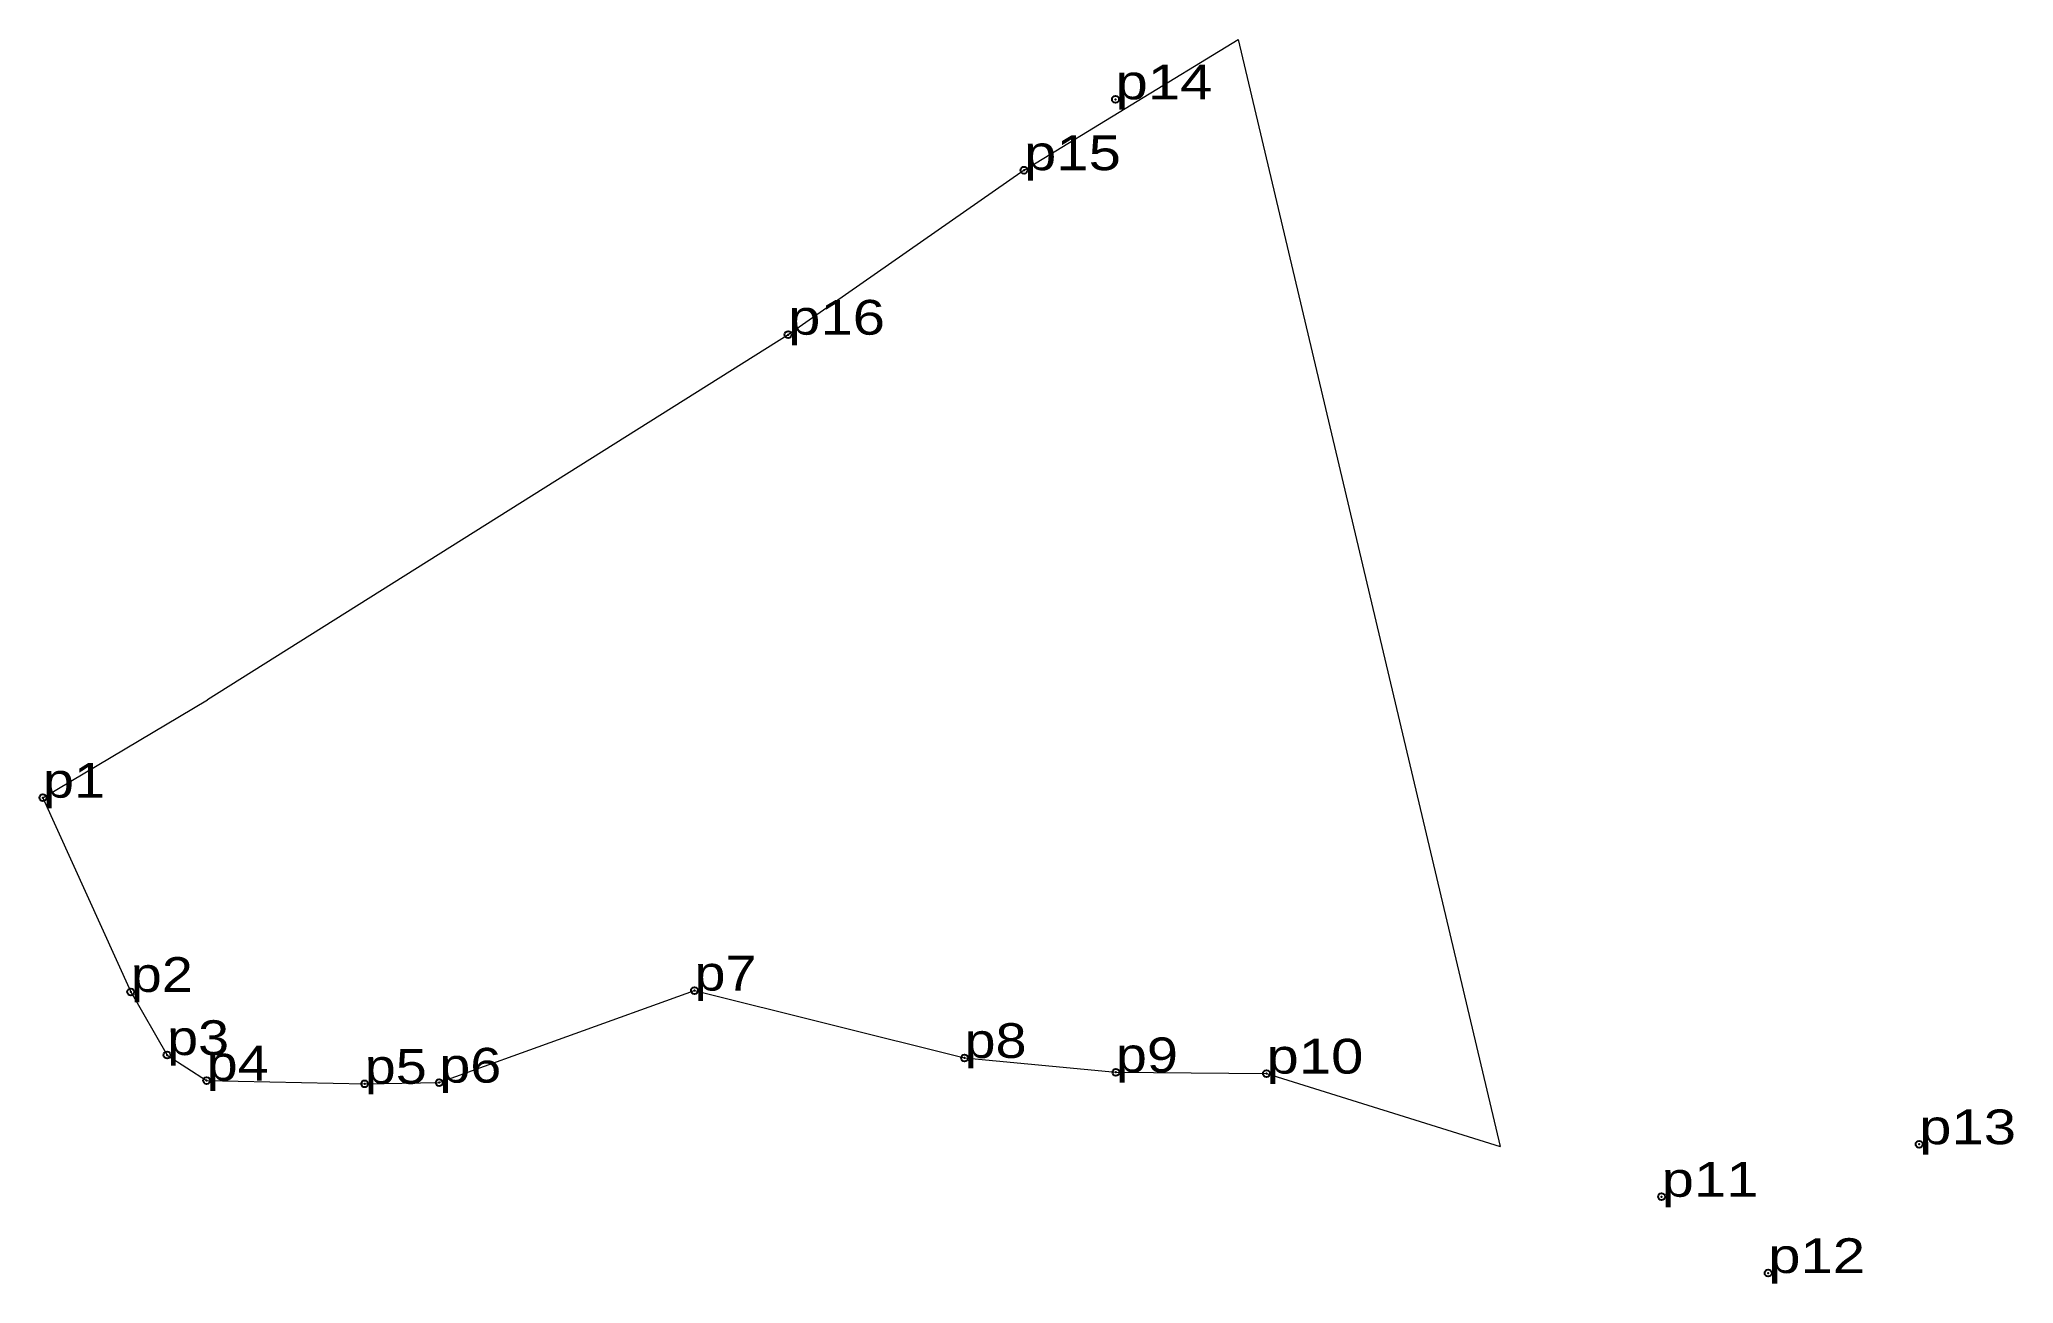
# Model space of a CAD drawing. Header units: metres. Extents: x 550568 to 550670, y 1842658 to 1842723.
import ezdxf

# ---------------------------------------------------------------- set-up
doc = ezdxf.new("R2010")
doc.units = ezdxf.units.M
doc.header["$LTSCALE"] = 0.72
doc.header["$PDMODE"] = 32
doc.header["$PDSIZE"] = 0.36
doc.layers.add('12', color=7, linetype='Continuous')
doc.layers.add('7', color=7, linetype='Continuous')
doc.layers.add('36', color=7, linetype='Continuous', lineweight=13)

msp = doc.modelspace()

# ---------------------------------------------------------------- linework, layer by layer
at = {"layer": '36'}
for p, q in [((550618.9, 1842715.86), (550629.99, 1842722.63)), ((550629.99, 1842722.63), (550643.57, 1842665.3)), ((550568.08, 1842683.36), (550576.6, 1842688.43)), ((550631.46, 1842669.07), (550643.57, 1842665.3))]:
    msp.add_line(p, q, dxfattribs=at)
for points in [[(550618.9, 1842715.86), (550606.68, 1842707.34), (550576.6, 1842688.43)], [(550568.08, 1842683.36), (550572.63, 1842673.3), (550574.51, 1842670.03), (550576.55, 1842668.71), (550584.75, 1842668.54), (550588.61, 1842668.6), (550601.83, 1842673.37), (550615.82, 1842669.88)], [(550615.82, 1842669.88), (550623.66, 1842669.14), (550631.46, 1842669.07)]]:
    msp.add_lwpolyline(points, dxfattribs=at)
at = {"layer": '7'}
for p in [(550623.64, 1842719.53), (550618.9, 1842715.86), (550606.68, 1842707.34), (550568.08, 1842683.36), (550572.63, 1842673.3), (550601.83, 1842673.37), (550574.51, 1842670.03), (550615.82, 1842669.88), (550623.66, 1842669.14), (550631.46, 1842669.07), (550576.56, 1842668.71), (550584.75, 1842668.54), (550588.61, 1842668.6), (550665.27, 1842665.41), (550651.93, 1842662.69), (550657.45, 1842658.74)]:
    msp.add_point(p, dxfattribs=at)

# ---------------------------------------------------------------- texts
at = {"layer": '12'}
for s, width, p in [('p14', 1.25, (550623.64, 1842719.53)), ('p15', 1.25, (550618.9, 1842715.86)), ('p16', 1.25, (550606.68, 1842707.34)), ('p1', 1.2, (550568.08, 1842683.36)), ('p2', 1.2, (550572.63, 1842673.3)), ('p7', 1.2, (550601.83, 1842673.37)), ('p3', 1.2, (550574.51, 1842670.03)), ('p8', 1.2, (550615.82, 1842669.88)), ('p4', 1.2, (550576.56, 1842668.71)), ('p5', 1.2, (550584.75, 1842668.54)), ('p6', 1.2, (550588.61, 1842668.6)), ('p9', 1.2, (550623.66, 1842669.14)), ('p10', 1.25, (550631.46, 1842669.07)), ('p13', 1.25, (550665.27, 1842665.41)), ('p11', 1.25, (550651.93, 1842662.69)), ('p12', 1.25, (550657.45, 1842658.74))]:
    msp.add_text(s, height=1.8, dxfattribs=dict(at, width=width)).set_placement(p)

doc.saveas('drawing.dxf')
